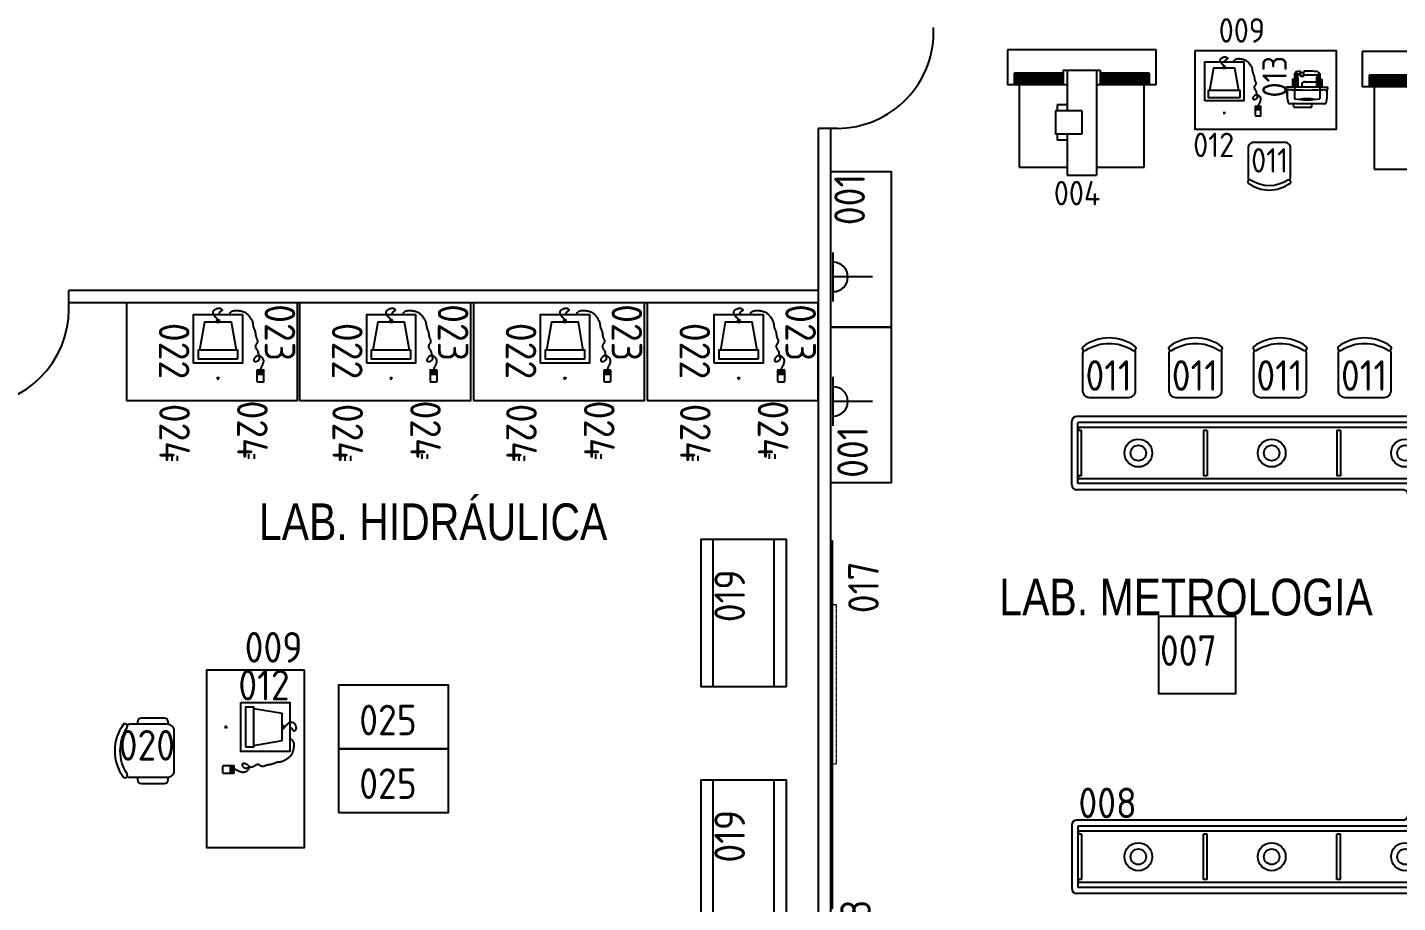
# Model space of a CAD drawing. Header units: millimetres. Extents: x 18768 to 1484868, y -11027 to 520152.
# Drawn here: x 96011 to 107219, y 487374 to 494528 of the extents above; entities that cross this region are included whole.
import ezdxf
from ezdxf.enums import TextEntityAlignment as Align

# ---------------------------------------------------------------- set-up
doc = ezdxf.new("R2010")
doc.units = ezdxf.units.MM
doc.linetypes.add('CONTINU', pattern=[0])
doc.linetypes.add('HIDDEN', pattern=[0.375, 0.25, -0.125])
for name, color, linetype in [('025', 3, 'Continuous'), ('L025-CONTORNO', 7, 'Continuous'), ('L025-TEXTO', 7, 'Continuous'), ('L035-ARRANJO-ADQUIRIR', 102, 'Continuous'), ('L035-ARRANJO-EXISTENTE', 180, 'Continuous'), ('L035-ARRANJO-REMANEJADO', 200, 'Continuous'), ('L035-TEXTO', 40, 'Continuous'), ('PAREDES', 7, 'Continuous')]:
    doc.layers.add(name, color=color, linetype=linetype)
doc.styles.add('ISO-CP--18', font='isocp.shx', dxfattribs={"width": 0.75, "height": 180})
doc.styles.add('ISO-CP--25', font='isocp.shx', dxfattribs={"height": 250})
doc.styles.get("Standard").update_dxf_attribs({"font": 'arial.ttf'})

# ---------------------------------------------------------------- blocks, each defined once
blk = doc.blocks.new('BL_SENAI_id9350510590')
at = {"layer": 'L035-ARRANJO-REMANEJADO', "color": 0, "linetype": 'CONTINU', "ltscale": 2}
for p, q in [((-256.9, 652.6), (-256.9, -107.4)), ((-76.9, 652.6), (-256.9, 652.6)), ((-76.9, 652.6), (-76.9, 347.6)), ((-137.4, 617.6), (-76.9, 617.6)), ((-137.4, 617.6), (-137.4, 367.6)), ((-137.4, 612.6), (-76.9, 612.6)), ((-137.4, 607.6), (-76.9, 607.6)), ((-137.4, 602.6), (-76.9, 602.6)), ((-137.4, 597.6), (-76.9, 597.6)), ((-137.4, 592.6), (-76.9, 592.6)), ((-137.4, 587.6), (-76.9, 587.6)), ((-137.4, 582.6), (-76.9, 582.6)), ((-137.4, 577.6), (-76.9, 577.6)), ((-137.4, 572.6), (-76.9, 572.6)), ((-137.4, 567.6), (-76.9, 567.6)), ((-137.4, 562.6), (-76.9, 562.6)), ((343.1, 592.6), (-76.9, 592.6)), ((343.1, 347.6), (343.1, 592.6)), ((-137.4, 557.6), (-76.9, 557.6)), ((-137.4, 552.6), (-76.9, 552.6)), ((-137.4, 547.6), (-76.9, 547.6)), ((-137.4, 542.6), (-76.9, 542.6)), ((-137.4, 537.6), (-76.9, 537.6)), ((-137.4, 532.6), (-76.9, 532.6)), ((-137.4, 527.6), (-76.9, 527.6)), ((-137.4, 522.6), (-76.9, 522.6)), ((-137.4, 517.6), (-76.9, 517.6)), ((-137.4, 512.6), (-76.9, 512.6)), ((-137.4, 507.6), (-76.9, 507.6)), ((-137.4, 502.6), (-76.9, 502.6)), ((-137.4, 497.6), (-76.9, 497.6)), ((-137.4, 492.6), (-76.9, 492.6)), ((-137.4, 487.6), (-76.9, 487.6)), ((-137.4, 482.6), (-76.9, 482.6)), ((-137.4, 477.6), (-76.9, 477.6)), ((-137.4, 472.6), (-76.9, 472.6)), ((-137.4, 467.6), (-76.9, 467.6)), ((-137.4, 462.6), (-76.9, 462.6)), ((-137.4, 457.6), (-76.9, 457.6)), ((-137.4, 452.6), (-76.9, 452.6)), ((-137.4, 447.6), (-76.9, 447.6)), ((-137.4, 442.6), (-76.9, 442.6)), ((-137.4, 437.6), (-76.9, 437.6)), ((-137.4, 432.6), (-76.9, 432.6)), ((-137.4, 427.6), (-76.9, 427.6)), ((-137.4, 422.6), (-76.9, 422.6)), ((-153.2, 367.6), (-76.9, 367.6)), ((-153.2, 177.6), (-153.2, 367.6)), ((-137.4, 417.6), (-76.9, 417.6)), ((-137.4, 412.6), (-76.9, 412.6)), ((-137.4, 407.6), (-76.9, 407.6)), ((-137.4, 402.6), (-76.9, 402.6)), ((-137.4, 397.6), (-76.9, 397.6)), ((-137.4, 392.6), (-76.9, 392.6)), ((-137.4, 387.6), (-76.9, 387.6)), ((-137.4, 382.6), (-76.9, 382.6)), ((-137.4, 377.6), (-76.9, 377.6)), ((-137.4, 372.6), (-76.9, 372.6)), ((-153.2, 347.6), (383.1, 347.6)), ((383.1, 197.6), (383.1, 347.6)), ((54.9, 272.6), (54.9, 137.6)), ((54.9, 272.6), (174.9, 272.6)), ((174.9, 272.6), (174.9, 137.6)), ((-153.2, 197.6), (54.9, 197.6)), ((-153.2, 177.6), (-76.9, 177.6)), ((-137.4, 177.6), (-137.4, -72.4)), ((-137.4, 177.6), (-76.9, 177.6)), ((-137.4, 172.6), (-76.9, 172.6)), ((-137.4, 167.6), (-76.9, 167.6)), ((-137.4, 162.6), (-76.9, 162.6)), ((-137.4, 157.6), (-76.9, 157.6)), ((-137.4, 152.6), (-76.9, 152.6)), ((-137.4, 147.6), (-76.9, 147.6)), ((-137.4, 142.6), (-76.9, 142.6)), ((-76.9, 197.6), (-76.9, -107.4)), ((24.9, 197.6), (24.9, 147.6)), ((24.9, 147.6), (54.9, 147.6)), ((174.9, 197.6), (383.1, 197.6)), ((174.9, 147.6), (204.9, 147.6)), ((204.9, 197.6), (204.9, 147.6)), ((343.1, -47.4), (343.1, 197.6)), ((-137.4, 137.6), (-76.9, 137.6)), ((-137.4, 132.6), (-76.9, 132.6)), ((-137.4, 127.6), (-76.9, 127.6)), ((-137.4, 122.6), (-76.9, 122.6)), ((-137.4, 117.6), (-76.9, 117.6)), ((-137.4, 112.6), (-76.9, 112.6)), ((-137.4, 107.6), (-76.9, 107.6)), ((-137.4, 102.6), (-76.9, 102.6)), ((-137.4, 97.6), (-76.9, 97.6)), ((-137.4, 92.6), (-76.9, 92.6)), ((-137.4, 87.6), (-76.9, 87.6)), ((-137.4, 82.6), (-76.9, 82.6)), ((-137.4, 77.6), (-76.9, 77.6)), ((-137.4, 72.6), (-76.9, 72.6)), ((54.9, 137.6), (174.9, 137.6)), ((-137.4, 67.6), (-76.9, 67.6)), ((-137.4, 62.6), (-76.9, 62.6)), ((-137.4, 57.6), (-76.9, 57.6)), ((-137.4, 52.6), (-76.9, 52.6)), ((-137.4, 47.6), (-76.9, 47.6)), ((-137.4, 42.6), (-76.9, 42.6)), ((-137.4, 37.6), (-76.9, 37.6)), ((-137.4, 32.6), (-76.9, 32.6)), ((-137.4, 27.6), (-76.9, 27.6)), ((-137.4, 22.6), (-76.9, 22.6)), ((-137.4, 17.6), (-76.9, 17.6)), ((-137.4, 12.6), (-76.9, 12.6)), ((-137.4, 7.6), (-76.9, 7.6)), ((-137.4, 2.6), (-76.9, 2.6)), ((-137.4, -2.4), (-76.9, -2.4)), ((-137.4, -7.4), (-76.9, -7.4)), ((-137.4, -12.4), (-76.9, -12.4)), ((-137.4, -17.4), (-76.9, -17.4)), ((-137.4, -22.4), (-76.9, -22.4)), ((-137.4, -27.4), (-76.9, -27.4)), ((-137.4, -32.4), (-76.9, -32.4)), ((-137.4, -37.4), (-76.9, -37.4)), ((-137.4, -42.4), (-76.9, -42.4)), ((-137.4, -47.4), (-76.9, -47.4)), ((-137.4, -52.4), (-76.9, -52.4)), ((-137.4, -57.4), (-76.9, -57.4)), ((-137.4, -62.4), (-76.9, -62.4)), ((-137.4, -67.4), (-76.9, -67.4)), ((-76.9, -47.4), (343.1, -47.4)), ((-256.9, -107.4), (-76.9, -107.4)), ((-137.4, -72.4), (-76.9, -72.4))]:
    blk.add_line(p, q, dxfattribs=at)
at = {"layer": 'L025-TEXTO', "linetype": 'HIDDEN', "ltscale": 2, "style": 'ISO-CP--18'}
blk.add_attdef('rmp_mt_codmaterial', (15, 15), '', height=40, dxfattribs=at)
at = {"layer": 'L025-TEXTO', "linetype": 'HIDDEN', "ltscale": 2, "style": 'ISO-CP--18', "flags": 1}
for tag in ['rmp_mt_nomeunid', 'rmp_mt_potencia', 'rmp_mt_cod']:
    blk.add_attdef(tag, (15, 15), '', height=40, dxfattribs=at)
blk = doc.blocks.new('BL_SENAI_id9320260060')
at = {"layer": '025', "color": 0}
blk.add_lwpolyline([(-1269, -8), (1, -8), (1, 492), (-1269, 492)], close=True, dxfattribs=at)
at = {"layer": 'L025-TEXTO', "style": 'ISO-CP--18'}
blk.add_attdef('rmp_mt_codmaterial', (15, 15), '', height=40, dxfattribs=at)
at = {"layer": 'L025-TEXTO', "style": 'ISO-CP--18', "flags": 1}
for tag in ['rmp_mt_nomeunid', 'rmp_mt_potencia', 'rmp_mt_cod']:
    blk.add_attdef(tag, (15, 15), '', height=40, dxfattribs=at)
blk = doc.blocks.new('BL_SENAI_id9320211370')
at = {"layer": 'L035-ARRANJO-ADQUIRIR', "color": 0}
for points in [[(-190, 260, -0.290756), (190, 260, 0.829608), (216, 288, 0.333333), (-216, 288, 0.829608), (-190, 260)], [(-210, 259, 0.129448), (-217, 233), (-217, -72, 0.414214), (-163, -126), (162, -126, 0.414214), (216, -72), (216, 234, 0.120944), (210, 259)]]:
    blk.add_lwpolyline(points, format="xyb", dxfattribs=at)
at = {"layer": 'L025-TEXTO', "style": 'ISO-CP--25'}
blk.add_attdef('rmp_mt_codmaterial', (15, 15), '', height=40, dxfattribs=at)
at = {"layer": 'L025-TEXTO', "style": 'ISO-CP--25', "flags": 1}
for tag in ['rmp_mt_nomeunid', 'rmp_mt_potencia', 'rmp_mt_cod']:
    blk.add_attdef(tag, (15, 15), '', height=40, dxfattribs=at)
blk = doc.blocks.new('BL_SENAI_id9350590340')
at = {"layer": 'L025-CONTORNO', "color": 0}
blk.add_lwpolyline([(-799, 64), (-169, 64), (-169, 694), (-799, 694)], close=True, dxfattribs=at)
at = {"layer": 'L025-TEXTO', "style": 'ISO-CP--25'}
blk.add_attdef('rmp_mt_codmaterial', (15, 15), '', height=40, dxfattribs=at)
at = {"layer": 'L025-TEXTO', "style": 'ISO-CP--25', "flags": 1}
for tag in ['rmp_mt_nomeunid', 'rmp_mt_potencia', 'rmp_mt_cod']:
    blk.add_attdef(tag, (15, 15), '', height=40, dxfattribs=at)
blk = doc.blocks.new('BL_SENAI_id9320220810')
at = {"layer": 'L025-CONTORNO', "color": 0}
blk.add_lwpolyline([(-688, 238), (112, 238), (112, 1688), (-688, 1688)], close=True, dxfattribs=at)
at = {"layer": 'L025-TEXTO', "style": 'ISO-CP--25'}
blk.add_attdef('rmp_mt_codmaterial', (15, 15), '', height=40, dxfattribs=at)
at = {"layer": 'L025-TEXTO', "style": 'ISO-CP--25', "flags": 1}
for tag in ['rmp_mt_nomeunid', 'rmp_mt_potencia', 'rmp_mt_cod']:
    blk.add_attdef(tag, (15, 15), '', height=40, dxfattribs=at)
blk = doc.blocks.new('BL_SENAI_id9370710510')
at = {"layer": 'L035-ARRANJO-ADQUIRIR', "color": 0}
for p, q in [((173, 95), (173, 119)), ((491, 168), (491, 85)), ((491, 142), (549, 142)), ((491, 141), (549, 141)), ((495, 168), (495, 145)), ((511, 168), (495, 168)), ((495, 145), (511, 145)), ((542, 174), (498, 174)), ((511, 145), (511, 168)), ((529, 168), (512, 168)), ((512, 168), (512, 145)), ((512, 145), (529, 145)), ((529, 145), (529, 168)), ((530, 168), (530, 145)), ((546, 168), (530, 168)), ((530, 145), (546, 145)), ((546, 145), (546, 168)), ((549, 85), (549, 168)), ((185, 107), (161, 107)), ((498, 78), (542, 78))]:
    blk.add_line(p, q, dxfattribs=at)
for points in [[(173, 581), (172, 586), (170, 590), (168, 593), (165, 596), (162, 598), (160, 599), (158, 600), (156, 602), (154, 603), (153, 604), (152, 606), (152, 607), (152, 609), (151, 610), (151, 611), (150, 612), (149, 613), (148, 614), (146, 615), (145, 616), (143, 617), (141, 618), (139, 620), (138, 622), (136, 624), (135, 627), (134, 630), (133, 633), (133, 637), (133, 640), (133, 644), (133, 647), (134, 650), (134, 653), (135, 656), (137, 658), (138, 661), (140, 663), (142, 665), (144, 667), (146, 668), (148, 670), (151, 671), (153, 672), (156, 673), (158, 674), (160, 675), (162, 676), (164, 676), (166, 677), (168, 678), (170, 678), (172, 679), (174, 679), (175, 679), (177, 680), (179, 680), (180, 680), (182, 680), (183, 680), (185, 680), (187, 680), (189, 679), (190, 679), (192, 678), (194, 678), (195, 677), (197, 676), (199, 675), (200, 674), (201, 672), (203, 671), (204, 670), (205, 669), (205, 667), (206, 666), (206, 665), (206, 664), (206, 663), (206, 662), (205, 660), (205, 659), (204, 658), (203, 658), (201, 657), (200, 656), (199, 655), (197, 654), (196, 653), (194, 653), (193, 652), (191, 651), (190, 650), (189, 649), (187, 648), (186, 647), (185, 645), (184, 644), (183, 642), (182, 640), (181, 637), (179, 635), (176, 632), (173, 629)], [(323, 336), (283, 566), (63, 566), (23, 336)], [(268, 629), (272, 638), (277, 645), (282, 650), (288, 655), (294, 657), (300, 659), (307, 661), (313, 661), (320, 662), (326, 662), (332, 661), (338, 661), (343, 660), (349, 659), (355, 658), (360, 657), (366, 656), (371, 654), (377, 652), (382, 651), (387, 649), (392, 646), (397, 644), (402, 641), (406, 637), (411, 634), (415, 630), (419, 626), (422, 621), (426, 617), (430, 612), (433, 607), (437, 602), (440, 597), (443, 591), (447, 586), (449, 580), (452, 575), (454, 570), (456, 565), (457, 560), (458, 555), (459, 550), (460, 545), (460, 540), (461, 535), (461, 531), (462, 526), (464, 521), (466, 516), (467, 511), (470, 507), (472, 502), (474, 496), (475, 491), (477, 486), (478, 481), (479, 475), (480, 470), (481, 465), (481, 459), (482, 454), (483, 449), (484, 445), (486, 440), (487, 436), (489, 432), (491, 428), (492, 425), (494, 421), (495, 418), (496, 415), (496, 411), (496, 408), (496, 405), (495, 402), (494, 398), (493, 395), (492, 393), (490, 390), (488, 387), (486, 385), (484, 382), (482, 380), (481, 377), (480, 375), (479, 372), (479, 369), (479, 366), (479, 362), (481, 359), (482, 355), (484, 352), (486, 348), (488, 345), (490, 342), (492, 338), (493, 336), (495, 333), (497, 331), (498, 329), (499, 327), (500, 326), (501, 325), (501, 325), (501, 324), (501, 324), (501, 324), (501, 324), (500, 323), (500, 322), (501, 319), (501, 316), (502, 312), (503, 308), (504, 303), (505, 298), (506, 293), (507, 287), (508, 283), (509, 278), (510, 275), (511, 271), (511, 268), (511, 265), (510, 262), (509, 259), (507, 257), (505, 254), (502, 251), (498, 248), (495, 246), (491, 244), (487, 242), (483, 241), (480, 241), (477, 241), (475, 242), (473, 243), (471, 245), (470, 247), (469, 250), (469, 253), (469, 256), (469, 259), (470, 262), (471, 265), (472, 268), (473, 271), (475, 274), (477, 277), (479, 280), (482, 283), (485, 286), (488, 289), (491, 291), (495, 293), (498, 294), (503, 294), (507, 293), (512, 292), (517, 290), (522, 287), (527, 283), (531, 279), (536, 274), (539, 269), (542, 263), (543, 257), (544, 251), (544, 245), (543, 239), (542, 233), (540, 227), (538, 221), (536, 216), (533, 210), (530, 205), (528, 199), (525, 194), (523, 189), (521, 183), (520, 177), (520, 174)]]:
    blk.add_lwpolyline(points, dxfattribs=at)
for points in [[(-27, 229), (-27, 629), (373, 629), (373, 229)], [(162, 566), (184, 566), (184, 581), (162, 581)], [(335, 266), (335, 336), (10, 336), (10, 266)]]:
    blk.add_lwpolyline(points, close=True, dxfattribs=at)
for centre, start, end in [((498, 168), 90, 180), ((542, 168), 0, 90), ((498, 85), 180, 270), ((542, 85), 270, 0)]:
    blk.add_arc(centre, 6.72, start, end, dxfattribs=at)
at = {"layer": 'L025-TEXTO', "style": 'ISO-CP--25'}
blk.add_attdef('rmp_mt_codmaterial', (15, 15), '', height=40, dxfattribs=at)
at = {"layer": 'L025-TEXTO', "style": 'ISO-CP--25', "flags": 1}
for tag in ['rmp_mt_nomeunid', 'rmp_mt_potencia', 'rmp_mt_cod']:
    blk.add_attdef(tag, (15, 15), '', height=40, dxfattribs=at)
blk = doc.blocks.new('BL_SENAI_id9370720080')
at = {"layer": 'L035-ARRANJO-EXISTENTE', "color": 0}
for p, q in [((-209, 167), (-209, 337)), ((-169, 28), (-169, 387)), ((136, 337), (-119, 337)), ((-92, 413), (-24, 413)), ((-21, 418), (-3, 418)), ((76, 357), (-1, 357)), ((0, 357), (0, 415)), ((154, 322), (0, 322)), ((104, 317), (0, 317)), ((104, 305), (0, 305)), ((104, 302), (0, 302)), ((79, 337), (79, 354)), ((104, 302), (104, 322)), ((124, 285), (124, 322)), ((132, 285), (132, 322)), ((139, 322), (139, 334)), ((55, 232), (55, 112)), ((124, 92), (124, 240)), ((124, 240), (161, 240)), ((126, 275), (158, 275)), ((136, 77), (-119, 77)), ((-92, 2), (-24, 2)), ((76, 57), (-1, 57)), ((104, 112), (0, 112)), ((104, 110), (0, 110)), ((104, 97), (0, 97)), ((154, 92), (0, 92)), ((0, 57), (0, 0)), ((79, 77), (79, 60)), ((104, 112), (104, 92)), ((139, 80), (139, 92)), ((-21, -3), (-3, -3))]:
    blk.add_line(p, q, dxfattribs=at)
for centre, radius, start, end in [((-154, 387), 15, 107.7571, 180), ((-82, 161), 252, 76.9063, 107.7571), ((721, 207), 850, 171.2026, 188.7974), ((-636, 207), 517, 351.0985, 8.9015), ((4596, 207), 4625, 177.4284, 182.5716), ((-21, 415), 3, 90, 177.4284), ((-7, 415), 3, 2.5716, 90), ((-4624, 207), 4625, 357.4284, 2.5716), ((-3, 415), 3, 0, 90), ((76, 354), 3, 0, 90), ((137, 257), 28.3, 123.367, 236.633), ((119, 285), 5, 303.367, 0), ((119, 285), 12.5, 303.367, 0), ((136, 334), 3, 0, 90), ((154, 319), 3, 7.2919, 90), ((-721, 207), 885, 4.5759, 7.2919), ((25, 232), 30, 0, 142.3429), ((137, 257), 20.8, 123.367, 227.8145), ((119, 230), 5, 0, 56.633), ((122, 240), 2, 0, 47.8145), ((-721, 207), 870, 2.1781, 4.441), ((-721, 207), 885, 352.7081, 1.9536), ((158, 278), 3, 270, 4.5759), ((161, 237), 3, 1.9536, 90), ((-154, 28), 15, 180, 252.2429), ((-82, 254), 252, 252.2429, 283.0937), ((-3, 0), 3, 270, 0), ((76, 60), 3, 270, 0), ((136, 80), 3, 270, 0), ((154, 95), 3, 270, 352.7081), ((-21, 0), 3, 182.5716, 270), ((-7, 0), 3, 270, 357.4284)]:
    blk.add_arc(centre, radius, start, end, dxfattribs=at)
at = {"layer": 'L035-ARRANJO-EXISTENTE', "color": 0, "extrusion": (0, 0, -1)}
blk.add_ellipse((-169, 337), major_axis=(40, 0), ratio=0.25, start_param=3.141593, end_param=4.712389, dxfattribs=at)
at = {"layer": 'L035-ARRANJO-EXISTENTE', "color": 0}
blk.add_ellipse((-169, 167), major_axis=(40, 0), ratio=0.25, start_param=3.141593, end_param=4.712389, dxfattribs=at)
at = {"layer": 'L025-TEXTO', "style": 'ISO-CP--18'}
blk.add_attdef('rmp_mt_codmaterial', (15, 15), '', height=40, dxfattribs=at)
at = {"layer": 'L025-TEXTO', "style": 'ISO-CP--18', "flags": 1}
for tag in ['rmp_mt_nomeunid', 'rmp_mt_potencia', 'rmp_mt_cod']:
    blk.add_attdef(tag, (15, 15), '', height=40, dxfattribs=at)
blk = doc.blocks.new('BL_SENAI_id9300159197')
at = {"layer": 'L025-CONTORNO', "color": 0, "linetype": 'HIDDEN', "lineweight": 9}
blk.add_lwpolyline([(-650, -50), (650, -50), (650, 0), (-650, 0)], close=True, dxfattribs=at)
at = {"layer": 'L025-TEXTO', "lineweight": 9, "style": 'ISO-CP--25'}
blk.add_attdef('rmp_mt_codmaterial', (15, 15), '', height=40, dxfattribs=at)
at = {"layer": 'L025-TEXTO', "lineweight": 9, "style": 'ISO-CP--25', "flags": 1}
for tag in ['rmp_mt_nomeunid', 'rmp_mt_potencia', 'rmp_mt_cod']:
    blk.add_attdef(tag, (15, 15), '', height=40, dxfattribs=at)
blk = doc.blocks.new('BL_SENAI_id9320290690')
at = {"layer": 'L025-CONTORNO', "color": 0}
blk.add_lwpolyline([(-3131, 134), (-131, 134), (-131, 152), (-3131, 152)], close=True, dxfattribs=at)
at = {"layer": 'L025-TEXTO', "style": 'ISO-CP--25'}
blk.add_attdef('rmp_mt_codmaterial', (15, 15), '', height=40, dxfattribs=at)
at = {"layer": 'L025-TEXTO', "style": 'ISO-CP--25', "flags": 1}
for tag in ['rmp_mt_nomeunid', 'rmp_mt_potencia', 'rmp_mt_cod']:
    blk.add_attdef(tag, (15, 15), '', height=40, dxfattribs=at)
blk = doc.blocks.new('BL_SENAI_id9320222280')
at = {"layer": 'L035-ARRANJO-ADQUIRIR', "color": 0, "linetype": 'ByBlock', "lineweight": -2}
for p, q in [((-40, 2740), (-40, 3260)), ((3276, 3300), (0, 3300)), ((2699, 2689), (3299, 3288)), ((3310, 3265), (3310, -565)), ((2676, 2700), (0, 2700)), ((2710, 2665), (2710, 35)), ((2699, 11), (3299, -588)), ((-40, -40), (-40, -560)), ((2676, 0), (0, 0)), ((3276, -600), (0, -600))]:
    blk.add_line(p, q, dxfattribs=at)
at = {"layer": 'L035-ARRANJO-ADQUIRIR', "color": 0, "linetype": 'ByBlock', "lineweight": -2, "ltscale": 2}
for p, q in [((3261, 3250), (10, 3250)), ((10, 2750), (10, 3250)), ((40, 3185), (10, 3185)), ((3221, 3210), (30, 3210)), ((40, 2815), (40, 3185)), ((1038, 3185), (1038, 2815)), ((1068, 3185), (1038, 3185)), ((1068, 3185), (1068, 2815)), ((2129, 3185), (2129, 2815)), ((2159, 3185), (2129, 3185)), ((2159, 3185), (2159, 2815)), ((2811, 2846), (3142, 3175)), ((3179, 3170), (3142, 3175)), ((3184, 3133), (3179, 3170)), ((3220, 3209), (3220, -509)), ((3260, 3249), (3260, -549)), ((2854, 2804), (3184, 3133)), ((40, 2815), (10, 2815)), ((1068, 2815), (1038, 2815)), ((2159, 2815), (2129, 2815)), ((2849, 2841), (2811, 2846)), ((2854, 2804), (2849, 2841)), ((2760, 2750), (10, 2750)), ((2800, 2790), (30, 2790)), ((2760, 2750), (2760, -50)), ((2800, 2790), (2800, -90)), ((3193, 1365), (2823, 1365)), ((2823, 1365), (2823, 1335)), ((3193, 1365), (3193, 1335)), ((3193, 1335), (2823, 1335)), ((2760, -50), (10, -50)), ((10, -50), (10, -550)), ((2800, -90), (30, -90)), ((2854, -104), (2849, -141)), ((2854, -104), (3184, -433)), ((40, -115), (10, -115)), ((40, -115), (40, -485)), ((1038, -485), (1038, -115)), ((1068, -115), (1038, -115)), ((1068, -485), (1068, -115)), ((2129, -485), (2129, -115)), ((2159, -115), (2129, -115)), ((2159, -485), (2159, -115)), ((2849, -141), (2811, -146)), ((2811, -146), (3142, -475)), ((3184, -433), (3179, -470)), ((40, -485), (10, -485)), ((3261, -550), (10, -550)), ((3221, -510), (30, -510)), ((1068, -485), (1038, -485)), ((2159, -485), (2129, -485)), ((3179, -470), (3142, -475))]:
    blk.add_line(p, q, dxfattribs=at)
for centre, radius in [((505, 3000), 114), ((505, 3000), 63.5), ((1596, 3000), 114), ((1596, 3000), 63.5), ((2687, 3000), 114), ((2687, 3000), 63.5), ((3008, 2325), 114), ((3008, 2325), 63.5), ((3008, 375), 114), ((3008, 375), 63.5), ((505, -300), 114), ((1596, -300), 114), ((2687, -300), 114), ((505, -300), 63.5), ((1596, -300), 63.5), ((2687, -300), 63.5)]:
    blk.add_circle(centre, radius, dxfattribs=at)
at = {"layer": 'L035-ARRANJO-ADQUIRIR', "color": 0, "linetype": 'ByBlock', "lineweight": -2}
for centre, start, end in [((0, 3260), 90, 180), ((3270, 3260), 7, 82.0566), ((0, 2740), 180, 270), ((2670, 2660), 7, 82), ((0, -40), 90, 180), ((2670, 40), 278, 353), ((0, -560), 180, 270), ((3270, -560), 277.9434, 353)]:
    blk.add_arc(centre, 40, start, end, dxfattribs=at)
at = {"layer": 'L035-ARRANJO-ADQUIRIR', "color": 0, "linetype": 'ByBlock', "lineweight": -2, "ltscale": 2}
for centre, start, end in [((30, 3190), 90, 180), ((30, 2810), 180, 270), ((30, -110), 90, 180), ((30, -490), 180, 270)]:
    blk.add_arc(centre, 20, start, end, dxfattribs=at)
at = {"layer": 'L025-TEXTO', "linetype": 'ByBlock', "lineweight": -2, "style": 'ISO-CP--25'}
blk.add_attdef('rmp_mt_codmaterial', (15, 15), '', height=40, dxfattribs=at)
at = {"layer": 'L025-TEXTO', "linetype": 'ByBlock', "lineweight": -2, "style": 'ISO-CP--25', "flags": 1}
for tag in ['rmp_mt_nomeunid', 'rmp_mt_potencia', 'rmp_mt_cod']:
    blk.add_attdef(tag, (15, 15), '', height=40, dxfattribs=at)
blk = doc.blocks.new('BL_SENAI_id9320210400')
at = {"layer": 'L035-ARRANJO-ADQUIRIR', "color": 0}
for points in [[(-690, 550, -0.290756), (-310, 550, 0.829608), (-284, 579, 0.333333), (-716, 579, 0.829608), (-690, 550)], [(-717, 464), (-737, 464, 0.414214), (-767, 434), (-767, 244, 0.414214), (-737, 214), (-717, 214)], [(-710, 550, 0.129448), (-717, 523), (-717, 219, 0.414214), (-663, 164), (-338, 164, 0.414214), (-284, 219), (-284, 525, 0.120944), (-290, 550)], [(-284, 214), (-264, 214, 0.414214), (-234, 244), (-234, 434, 0.414214), (-264, 464), (-284, 464)]]:
    blk.add_lwpolyline(points, format="xyb", dxfattribs=at)
at = {"layer": 'L025-TEXTO', "style": 'ISO-CP--25'}
blk.add_attdef('rmp_mt_codmaterial', (15, 15), '', height=40, dxfattribs=at)
at = {"layer": 'L025-TEXTO', "style": 'ISO-CP--25', "flags": 1}
for tag in ['rmp_mt_nomeunid', 'rmp_mt_potencia', 'rmp_mt_cod']:
    blk.add_attdef(tag, (15, 15), '', height=40, dxfattribs=at)
blk = doc.blocks.new('BL_SENAI_id9320230440')
at = {"layer": 'L035-ARRANJO-ADQUIRIR', "color": 0}
blk.add_lwpolyline([(0, 520), (-900, 520), (-900, 0), (0, 0)], close=True, dxfattribs=at)
at = {"layer": 'L025-TEXTO', "style": 'ISO-CP--25'}
blk.add_attdef('rmp_mt_codmaterial', (15, 15), '', height=40, dxfattribs=at)
at = {"layer": 'L025-TEXTO', "style": 'ISO-CP--25', "flags": 1}
for tag in ['rmp_mt_nomeunid', 'rmp_mt_potencia', 'rmp_mt_cod']:
    blk.add_attdef(tag, (15, 15), '', height=40, dxfattribs=at)
blk = doc.blocks.new('BL_SENAI_id9370710520')
at = {"layer": 'L035-ARRANJO-ADQUIRIR', "color": 0}
for p, q in [((499, 247), (499, 164)), ((502, 247), (502, 224)), ((519, 247), (502, 247)), ((550, 253), (506, 253)), ((519, 224), (519, 247)), ((520, 247), (520, 224)), ((536, 247), (520, 247)), ((536, 224), (536, 247)), ((538, 247), (538, 224)), ((554, 247), (538, 247)), ((554, 224), (554, 247)), ((557, 164), (557, 247)), ((193, 186), (169, 186)), ((181, 174), (181, 198)), ((499, 221), (557, 221)), ((499, 220), (557, 220)), ((502, 224), (519, 224)), ((506, 157), (550, 157)), ((520, 224), (536, 224)), ((538, 224), (554, 224))]:
    blk.add_line(p, q, dxfattribs=at)
for points in [[(-19, 308), (-19, 708), (381, 708), (381, 308)], [(170, 645), (192, 645), (192, 660), (170, 660)], [(343, 345), (343, 415), (18, 415), (18, 345)]]:
    blk.add_lwpolyline(points, close=True, dxfattribs=at)
for points in [[(181, 660), (180, 665), (178, 669), (175, 672), (173, 675), (170, 677), (168, 678), (165, 679), (163, 681), (162, 682), (161, 683), (160, 685), (160, 686), (159, 688), (159, 689), (159, 690), (158, 691), (157, 692), (156, 693), (154, 694), (152, 695), (151, 696), (149, 697), (147, 699), (146, 701), (144, 703), (143, 706), (142, 709), (141, 712), (141, 716), (141, 719), (141, 723), (141, 726), (141, 729), (142, 732), (143, 735), (145, 737), (146, 740), (148, 742), (150, 744), (152, 746), (154, 747), (156, 749), (159, 750), (161, 751), (163, 752), (166, 753), (168, 754), (170, 755), (172, 755), (174, 756), (176, 757), (178, 757), (180, 758), (181, 758), (183, 758), (185, 759), (186, 759), (188, 759), (190, 759), (191, 759), (193, 759), (195, 759), (196, 758), (198, 758), (200, 757), (202, 757), (203, 756), (205, 755), (206, 754), (208, 753), (209, 751), (210, 750), (211, 749), (212, 748), (213, 746), (214, 745), (214, 744), (214, 743), (214, 742), (214, 741), (213, 739), (212, 738), (211, 737), (210, 737), (209, 736), (208, 735), (206, 734), (205, 733), (204, 732), (202, 732), (201, 731), (199, 730), (198, 729), (196, 728), (195, 727), (194, 726), (193, 724), (192, 723), (191, 721), (190, 719), (189, 716), (187, 714), (184, 711), (181, 708)], [(276, 708), (280, 717), (284, 724), (290, 729), (296, 733), (302, 736), (308, 738), (315, 740), (321, 740), (327, 741), (334, 741), (340, 740), (345, 740), (351, 739), (357, 738), (362, 737), (368, 736), (374, 735), (379, 733), (385, 731), (390, 730), (395, 728), (400, 725), (405, 723), (410, 720), (414, 716), (418, 713), (422, 709), (426, 705), (430, 700), (434, 696), (437, 691), (441, 686), (444, 681), (448, 676), (451, 670), (454, 665), (457, 659), (460, 654), (462, 649), (464, 644), (465, 639), (466, 634), (467, 629), (467, 624), (468, 619), (469, 614), (469, 610), (470, 605), (472, 600), (473, 595), (475, 590), (477, 586), (479, 581), (481, 575), (483, 570), (485, 565), (486, 560), (487, 554), (488, 549), (489, 544), (489, 538), (490, 533), (491, 528), (492, 524), (493, 519), (495, 515), (497, 511), (499, 507), (500, 504), (502, 500), (503, 497), (504, 494), (504, 490), (504, 487), (504, 484), (503, 480), (502, 477), (501, 474), (499, 471), (498, 469), (496, 466), (494, 464), (492, 461), (490, 459), (489, 456), (488, 454), (487, 451), (486, 448), (487, 445), (487, 441), (488, 438), (490, 434), (492, 431), (493, 427), (495, 424), (497, 420), (499, 417), (501, 415), (503, 412), (505, 410), (506, 408), (507, 406), (508, 405), (509, 404), (509, 404), (509, 403), (509, 403), (509, 403), (508, 403), (508, 402), (508, 401), (508, 398), (509, 395), (510, 391), (510, 387), (511, 382), (513, 377), (514, 372), (515, 366), (516, 362), (517, 357), (518, 354), (519, 350), (519, 347), (519, 344), (518, 341), (517, 338), (515, 335), (513, 333), (510, 330), (506, 327), (502, 325), (499, 323), (495, 321), (491, 320), (488, 320), (485, 320), (482, 321), (480, 322), (479, 324), (478, 326), (477, 329), (477, 332), (477, 334), (477, 337), (478, 341), (478, 344), (480, 347), (481, 350), (483, 353), (485, 356), (487, 359), (490, 362), (493, 365), (496, 368), (499, 370), (502, 372), (506, 373), (510, 373), (515, 372), (520, 371), (525, 369), (530, 366), (535, 362), (539, 358), (543, 353), (547, 348), (549, 342), (551, 336), (552, 330), (552, 324), (551, 318), (550, 312), (548, 306), (546, 300), (544, 294), (541, 289), (538, 284), (536, 278), (533, 273), (531, 268), (529, 262), (528, 256), (528, 253)], [(331, 415), (291, 645), (71, 645), (31, 415)]]:
    blk.add_lwpolyline(points, dxfattribs=at)
for centre, start, end in [((506, 247), 90, 180), ((550, 247), 0, 90), ((506, 164), 180, 270), ((550, 164), 270, 0)]:
    blk.add_arc(centre, 6.72, start, end, dxfattribs=at)
at = {"layer": 'L025-TEXTO', "style": 'ISO-CP--25'}
blk.add_attdef('rmp_mt_codmaterial', (15, 15), '', height=40, dxfattribs=at)
at = {"layer": 'L025-TEXTO', "style": 'ISO-CP--25', "flags": 1}
for tag in ['rmp_mt_nomeunid', 'rmp_mt_potencia', 'rmp_mt_cod']:
    blk.add_attdef(tag, (15, 15), '', height=40, dxfattribs=at)
blk = doc.blocks.new('BL_SENAI_id9320221140')
at = {"layer": 'L025-CONTORNO', "color": 0}
blk.add_lwpolyline([(570, -612), (570, 788), (-230, 788), (-230, -612)], close=True, dxfattribs=at)
at = {"layer": 'L025-TEXTO', "style": 'ISO-CP--25'}
blk.add_attdef('rmp_mt_codmaterial', (15, 15), '', height=40, dxfattribs=at)
at = {"layer": 'L025-TEXTO', "style": 'ISO-CP--25', "flags": 1}
for tag in ['rmp_mt_nomeunid', 'rmp_mt_potencia', 'rmp_mt_cod']:
    blk.add_attdef(tag, (15, 15), '', height=40, dxfattribs=at)
blk = doc.blocks.new('BL_SENAI_id9320210390')
at = {"layer": 'L035-ARRANJO-ADQUIRIR', "color": 0}
for p, q in [((154, -168), (154, -207)), ((199, -168), (199, -207))]:
    blk.add_line(p, q, dxfattribs=at)
at = {"layer": 'L025-TEXTO', "style": 'ISO-CP--25'}
blk.add_attdef('RMP_MT_NOMEUNID', (8, 8), '', height=250, dxfattribs=at)
at = {"layer": 'L025-TEXTO', "style": 'ISO-CP--25', "flags": 1}
for tag in ['RMP_MT_COD', 'RMP_MT_CODMATERIAL', 'RMP_MT_POTENCIA']:
    blk.add_attdef(tag, (8, 8), '', height=250, dxfattribs=at)
blk = doc.blocks.new('BL_SENAI_id9380320060')
at = {"layer": 'L025-CONTORNO', "color": 0}
for p, q in [((-510, 275), (690, 275)), ((-510, -225), (690, -225))]:
    blk.add_line(p, q, dxfattribs=at)
blk.add_lwpolyline([(-510, -325), (690, -325), (690, 375), (-510, 375)], close=True, dxfattribs=at)
at = {"layer": 'L025-TEXTO', "style": 'ISO-CP--25'}
blk.add_attdef('rmp_mt_codmaterial', (15, 15), '', height=40, dxfattribs=at)
at = {"layer": 'L025-TEXTO', "style": 'ISO-CP--25', "flags": 1}
for tag in ['rmp_mt_nomeunid', 'rmp_mt_potencia', 'rmp_mt_cod']:
    blk.add_attdef(tag, (15, 15), '', height=40, dxfattribs=at)

msp = doc.modelspace()

# ---------------------------------------------------------------- linework, layer by layer
at = {"layer": 'DEFPOINTS'}
msp.add_line((102634.244, 493702.755), (102480.615, 493702.757), dxfattribs=at)
at = {"layer": 'L035-ARRANJO-ADQUIRIR', "color": 100}
for p, q in [((102602.893, 492287.898), (102602.893, 492687.898)), ((102922.893, 492487.898), (102602.893, 492487.898)), ((102602.893, 491270.407), (102602.893, 491670.407)), ((102922.893, 491470.407), (102602.893, 491470.407))]:
    msp.add_line(p, q, dxfattribs=at)
for centre in [(102602.893, 492487.898), (102602.893, 491470.407)]:
    msp.add_arc(centre, 120, 270, 90, dxfattribs=at)
at = {"layer": 'PAREDES'}
for p, q in [((102480.615, 493702.757), (102480.615, 485077.757)), ((102579.615, 493702.756), (102579.615, 485077.757)), ((102480.615, 492577.757), (102480.615, 485077.757)), ((96350.594, 492226.757), (96350.594, 492376.757)), ((102480.615, 492376.757), (96350.594, 492376.757)), ((102480.615, 492277.757), (96350.594, 492277.757))]:
    msp.add_line(p, q, dxfattribs=at)
for centre, end in [((102634.244, 494492.755), 2.5392518), ((95560.594, 492226.757), 0)]:
    msp.add_arc(centre, 790, 270, end, dxfattribs=at)

# ---------------------------------------------------------------- block references
at = {"layer": 'L035-ARRANJO-ADQUIRIR'}
ref = msp.add_blockref('BL_SENAI_id9320220810', (105369.467, 493786.926), dxfattribs=dict(at, xscale=0.8, yscale=0.8, zscale=0.8, rotation=270))
ref.add_attrib('rmp_mt_codmaterial', '009', dxfattribs={"layer": 'L025-TEXTO', "height": 200, "style": 'ISO-CP--25'}).set_placement((105945.387, 494403.515), align=Align.CENTER)
ref = msp.add_blockref('BL_SENAI_id9350510590', (104199.431, 493934.103), dxfattribs=dict(at, xscale=1.6, yscale=1.6, zscale=1.6, rotation=270))
ref.add_attrib('rmp_mt_codmaterial', '004', dxfattribs={"layer": 'L025-TEXTO', "linetype": 'HIDDEN', "ltscale": 2, "height": 200, "style": 'ISO-CP--18'}).set_placement((104597.79, 493173.458), align=Align.MIDDLE)
ref = msp.add_blockref('BL_SENAI_id9350510590', (107102.61, 493918.71), dxfattribs=dict(at, xscale=1.6, yscale=1.6, zscale=1.6, rotation=270))
ref.add_attrib('rmp_mt_codmaterial', '004', dxfattribs={"layer": 'L025-TEXTO', "linetype": 'HIDDEN', "ltscale": 2, "height": 200, "style": 'ISO-CP--18'}).set_placement((107500.969, 493158.065), align=Align.MIDDLE)
ref = msp.add_blockref('BL_SENAI_id9370710510', (105662.73, 493743.163), dxfattribs=dict(at, xscale=0.8, yscale=0.8, zscale=0.8))
ref.add_attrib('rmp_mt_codmaterial', '012', dxfattribs={"layer": 'L025-TEXTO', "height": 200, "style": 'ISO-CP--25'}).set_placement((105714.869, 493467.542), align=Align.CENTER)
ref = msp.add_blockref('BL_SENAI_id9370720080', (106645.045, 494039.311), dxfattribs=dict(at, xscale=0.8, yscale=0.8, zscale=0.8, rotation=90))
ref.add_attrib('rmp_mt_codmaterial', '013', dxfattribs={"layer": 'L025-TEXTO', "height": 200, "rotation": 90, "style": 'ISO-CP--18'}).set_placement((106313.234, 494124.938), align=Align.CENTER)
ref = msp.add_blockref('BL_SENAI_id9320211370', (106169.154, 493486.355), dxfattribs=dict(at, xscale=0.8, yscale=0.8, zscale=0.8, rotation=180))
ref.add_attrib('rmp_mt_codmaterial', '011', dxfattribs={"layer": 'L025-TEXTO', "height": 200, "style": 'ISO-CP--25'}).set_placement((106172.732, 493341.12), align=Align.CENTER)
ref = msp.add_blockref('BL_SENAI_id9320260060', (102587.771, 492079.182), dxfattribs=dict(at, rotation=270))
ref.add_attrib('rmp_mt_codmaterial', '001', dxfattribs={"layer": 'L025-TEXTO', "height": 250, "rotation": 90, "style": 'ISO-CP--18'}).set_placement((102736.808, 493121.17), align=Align.MIDDLE)
ref = msp.add_blockref('BL_SENAI_id9320221140', (97433.102, 492047.757), dxfattribs=dict(at, rotation=270))
ref.add_attrib('rmp_mt_codmaterial', '023', dxfattribs={"layer": 'L025-TEXTO', "height": 250, "rotation": 270, "style": 'ISO-CP--25'}).set_placement((98077.353, 492032.757), align=Align.MIDDLE)
ref = msp.add_blockref('BL_SENAI_id9320221140', (98849.414, 492047.757), dxfattribs=dict(at, rotation=270))
ref.add_attrib('rmp_mt_codmaterial', '023', dxfattribs={"layer": 'L025-TEXTO', "height": 250, "rotation": 270, "style": 'ISO-CP--25'}).set_placement((99493.665, 492032.757), align=Align.MIDDLE)
ref = msp.add_blockref('BL_SENAI_id9320221140', (100271.015, 492047.757), dxfattribs=dict(at, rotation=270))
ref.add_attrib('rmp_mt_codmaterial', '023', dxfattribs={"layer": 'L025-TEXTO', "height": 250, "rotation": 270, "style": 'ISO-CP--25'}).set_placement((100915.266, 492032.757), align=Align.MIDDLE)
ref = msp.add_blockref('BL_SENAI_id9320221140', (101692.615, 492047.757), dxfattribs=dict(at, rotation=270))
ref.add_attrib('rmp_mt_codmaterial', '023', dxfattribs={"layer": 'L025-TEXTO', "height": 250, "rotation": 270, "style": 'ISO-CP--25'}).set_placement((102336.866, 492032.757), align=Align.MIDDLE)
ref = msp.add_blockref('BL_SENAI_id9370710520', (97389.07, 491473.983), dxfattribs=at)
ref.add_attrib('rmp_mt_codmaterial', '022', dxfattribs={"layer": 'L025-TEXTO', "height": 250, "rotation": 270, "style": 'ISO-CP--25'}).set_placement((97211.279, 491882.58), align=Align.MIDDLE)
ref = msp.add_blockref('BL_SENAI_id9370710520', (98805.382, 491473.983), dxfattribs=at)
ref.add_attrib('rmp_mt_codmaterial', '022', dxfattribs={"layer": 'L025-TEXTO', "height": 250, "rotation": 270, "style": 'ISO-CP--25'}).set_placement((98627.591, 491882.58), align=Align.MIDDLE)
ref = msp.add_blockref('BL_SENAI_id9370710520', (100226.983, 491473.983), dxfattribs=at)
ref.add_attrib('rmp_mt_codmaterial', '022', dxfattribs={"layer": 'L025-TEXTO', "height": 250, "rotation": 270, "style": 'ISO-CP--25'}).set_placement((100049.192, 491882.58), align=Align.MIDDLE)
ref = msp.add_blockref('BL_SENAI_id9370710520', (101648.583, 491473.983), dxfattribs=at)
ref.add_attrib('rmp_mt_codmaterial', '022', dxfattribs={"layer": 'L025-TEXTO', "height": 250, "rotation": 270, "style": 'ISO-CP--25'}).set_placement((101470.792, 491882.58), align=Align.MIDDLE)
ref = msp.add_blockref('BL_SENAI_id9320260060', (102587.771, 490809.182), dxfattribs=dict(at, rotation=270))
ref.add_attrib('rmp_mt_codmaterial', '001', dxfattribs={"layer": 'L025-TEXTO', "height": 250, "rotation": 90, "style": 'ISO-CP--18'}).set_placement((102761.126, 491055.626), align=Align.MIDDLE)
ref = msp.add_blockref('BL_SENAI_id9320211370', (104859.938, 491629.76), dxfattribs=at)
ref.add_attrib('rmp_mt_codmaterial', '011', dxfattribs={"layer": 'L025-TEXTO', "height": 250, "style": 'ISO-CP--25'}).set_placement((104855.465, 491557.688), align=Align.CENTER)
ref = msp.add_blockref('BL_SENAI_id9320211370', (105565.872, 491629.76), dxfattribs=at)
ref.add_attrib('rmp_mt_codmaterial', '011', dxfattribs={"layer": 'L025-TEXTO', "height": 250, "style": 'ISO-CP--25'}).set_placement((105561.4, 491557.688), align=Align.CENTER)
ref = msp.add_blockref('BL_SENAI_id9320211370', (106257.807, 491629.76), dxfattribs=at)
ref.add_attrib('rmp_mt_codmaterial', '011', dxfattribs={"layer": 'L025-TEXTO', "height": 250, "style": 'ISO-CP--25'}).set_placement((106253.335, 491557.688), align=Align.CENTER)
ref = msp.add_blockref('BL_SENAI_id9320211370', (106949.742, 491629.76), dxfattribs=at)
ref.add_attrib('rmp_mt_codmaterial', '011', dxfattribs={"layer": 'L025-TEXTO', "height": 250, "style": 'ISO-CP--25'}).set_placement((106945.269, 491557.688), align=Align.CENTER)
ref = msp.add_blockref('BL_SENAI_id9320210390', (97037.778, 491193.086), dxfattribs=at)
ref.add_attrib('RMP_MT_NOMEUNID', '024', dxfattribs={"layer": 'L025-TEXTO', "height": 250, "rotation": 270, "style": 'ISO-CP--25'}).set_placement((97215.237, 491213.254), align=Align.MIDDLE)
ref = msp.add_blockref('BL_SENAI_id9320210390', (97665.982, 491208.705), dxfattribs=at)
ref.add_attrib('RMP_MT_NOMEUNID', '024', dxfattribs={"layer": 'L025-TEXTO', "height": 250, "rotation": 270, "style": 'ISO-CP--25'}).set_placement((97851.468, 491240.123), align=Align.MIDDLE)
ref = msp.add_blockref('BL_SENAI_id9320210390', (98454.091, 491193.086), dxfattribs=at)
ref.add_attrib('RMP_MT_NOMEUNID', '024', dxfattribs={"layer": 'L025-TEXTO', "height": 250, "rotation": 270, "style": 'ISO-CP--25'}).set_placement((98631.55, 491213.254), align=Align.MIDDLE)
ref = msp.add_blockref('BL_SENAI_id9320210390', (99082.294, 491208.705), dxfattribs=at)
ref.add_attrib('RMP_MT_NOMEUNID', '024', dxfattribs={"layer": 'L025-TEXTO', "height": 250, "rotation": 270, "style": 'ISO-CP--25'}).set_placement((99267.78, 491240.123), align=Align.MIDDLE)
ref = msp.add_blockref('BL_SENAI_id9320210390', (99875.691, 491193.086), dxfattribs=at)
ref.add_attrib('RMP_MT_NOMEUNID', '024', dxfattribs={"layer": 'L025-TEXTO', "height": 250, "rotation": 270, "style": 'ISO-CP--25'}).set_placement((100053.15, 491213.254), align=Align.MIDDLE)
ref = msp.add_blockref('BL_SENAI_id9320210390', (100503.895, 491208.705), dxfattribs=at)
ref.add_attrib('RMP_MT_NOMEUNID', '024', dxfattribs={"layer": 'L025-TEXTO', "height": 250, "rotation": 270, "style": 'ISO-CP--25'}).set_placement((100689.38, 491240.123), align=Align.MIDDLE)
ref = msp.add_blockref('BL_SENAI_id9320210390', (101297.292, 491193.086), dxfattribs=at)
ref.add_attrib('RMP_MT_NOMEUNID', '024', dxfattribs={"layer": 'L025-TEXTO', "height": 250, "rotation": 270, "style": 'ISO-CP--25'}).set_placement((101474.751, 491213.254), align=Align.MIDDLE)
ref = msp.add_blockref('BL_SENAI_id9320210390', (101925.495, 491208.705), dxfattribs=at)
ref.add_attrib('RMP_MT_NOMEUNID', '024', dxfattribs={"layer": 'L025-TEXTO', "height": 250, "rotation": 270, "style": 'ISO-CP--25'}).set_placement((102110.981, 491240.123), align=Align.MIDDLE)
at = {"layer": 'L035-ARRANJO-ADQUIRIR', "linetype": 'ByBlock', "lineweight": -2}
ref = msp.add_blockref('BL_SENAI_id9320222280', (104593.606, 488048.541), dxfattribs=at)
ref.add_attrib('rmp_mt_codmaterial', '008', (104608.606, 488063.541), dxfattribs={"layer": 'L025-TEXTO', "linetype": 'ByBlock', "lineweight": -2, "height": 250, "style": 'ISO-CP--25'})
at = {"layer": 'L035-ARRANJO-ADQUIRIR'}
ref = msp.add_blockref('BL_SENAI_id9380320060', (101895.594, 489650.891), dxfattribs=dict(at, rotation=90))
ref.add_attrib('rmp_mt_codmaterial', '019', (101880.594, 489665.891), dxfattribs={"layer": 'L025-TEXTO', "height": 250, "rotation": 90, "style": 'ISO-CP--25'})
ref = msp.add_blockref('BL_SENAI_id9320290690', (102445.226, 487196.823), dxfattribs=dict(at, rotation=270))
ref.add_attrib('rmp_mt_codmaterial', '018', dxfattribs={"layer": 'L025-TEXTO', "height": 250, "rotation": 90, "style": 'ISO-CP--25'}).set_placement((102785.328, 487181.823), align=Align.MIDDLE)
ref = msp.add_blockref('BL_SENAI_id9300159197', (102579.615, 489158.801), dxfattribs=dict(at, rotation=90))
ref.add_attrib('rmp_mt_codmaterial', '017', dxfattribs={"layer": 'L025-TEXTO', "lineweight": 9, "height": 250, "rotation": 90, "style": 'ISO-CP--25'}).set_placement((102849.881, 489951.098), align=Align.MIDDLE)
ref = msp.add_blockref('BL_SENAI_id9350590340', (105095.837, 489777.412), dxfattribs=dict(at, rotation=180))
ref.add_attrib('rmp_mt_codmaterial', '007', dxfattribs={"layer": 'L025-TEXTO', "height": 250, "style": 'ISO-CP--25'}).set_placement((105507.3, 489433.865), align=Align.MIDDLE)
ref = msp.add_blockref('BL_SENAI_id9320220810', (97589.273, 489512.782), dxfattribs=dict(at, rotation=180))
ref.add_attrib('rmp_mt_codmaterial', '009', dxfattribs={"layer": 'L025-TEXTO', "height": 250, "style": 'ISO-CP--25'}).set_placement((98024.704, 489335.635), align=Align.CENTER)
ref = msp.add_blockref('BL_SENAI_id9370710510', (97528.305, 488981.979), dxfattribs=dict(at, rotation=270))
ref.add_attrib('rmp_mt_codmaterial', '012', dxfattribs={"layer": 'L025-TEXTO', "height": 250, "style": 'ISO-CP--25'}).set_placement((97946.183, 489151.561), align=Align.MIDDLE)
ref = msp.add_blockref('BL_SENAI_id9320230440', (98556.007, 489150.471), dxfattribs=dict(at, rotation=180))
ref.add_attrib('rmp_mt_codmaterial', '025', dxfattribs={"layer": 'L025-TEXTO', "height": 250, "style": 'ISO-CP--25'}).set_placement((98960.553, 488866.153), align=Align.MIDDLE)
ref = msp.add_blockref('BL_SENAI_id9320210400', (97375.874, 489114.986), dxfattribs=dict(at, rotation=90))
ref.add_attrib('rmp_mt_codmaterial', '020', dxfattribs={"layer": 'L025-TEXTO', "height": 250, "style": 'ISO-CP--25'}).set_placement((96988.312, 488659.556), align=Align.MIDDLE)
ref = msp.add_blockref('BL_SENAI_id9320230440', (98556.007, 488630.471), dxfattribs=dict(at, rotation=180))
ref.add_attrib('rmp_mt_codmaterial', '025', dxfattribs={"layer": 'L025-TEXTO', "height": 250, "style": 'ISO-CP--25'}).set_placement((98960.553, 488346.153), align=Align.MIDDLE)
ref = msp.add_blockref('BL_SENAI_id9380320060', (101895.594, 487685.134), dxfattribs=dict(at, rotation=90))
ref.add_attrib('rmp_mt_codmaterial', '019', (101880.594, 487700.134), dxfattribs={"layer": 'L025-TEXTO', "height": 250, "rotation": 90, "style": 'ISO-CP--25'})

# ---------------------------------------------------------------- texts
at = {"layer": 'L035-TEXTO', "width": 0.8}
for s, p in [('LAB. HIDRÁULICA', (97904.822, 490336.799)), ('LAB. METROLOGIA', (103961.27, 489721.28)), ('LAB. METROLOGIA', (103961.27, 489721.28))]:
    msp.add_text(s, height=300, dxfattribs=at).set_placement(p)

doc.saveas('drawing.dxf')
